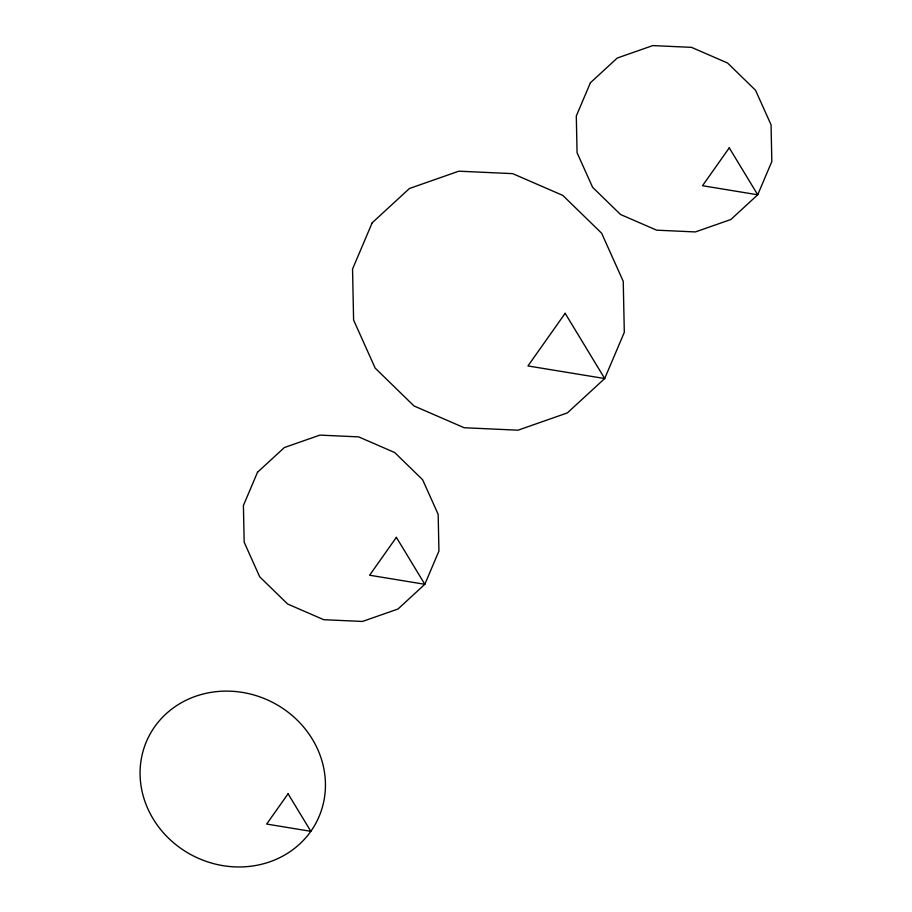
<?xml version="1.0" encoding="UTF-8"?>
<svg xmlns="http://www.w3.org/2000/svg" width="912" height="912" viewBox="0 0 912 912"><rect width="100%" height="100%" fill="white"/><g stroke="black" fill="none" stroke-linecap="round" stroke-linejoin="round"><path stroke-width="1.37" d="M257.526 472.256L243.401 505.51L244.177 542.218L259.703 576.817L287.645 604.018L323.726 619.693L362.474 621.448L397.974 609.022L424.821 584.296L438.934 551.053L438.17 514.334L422.632 479.746L394.691 452.534L358.61 436.871L319.873 435.115L284.373 447.541L257.526 472.256M372.164 222.824L352.545 269.04L353.605 320.078L375.197 368.152L414.025 405.965L464.185 427.739L518.027 430.19L567.367 412.908L604.69 378.548L624.31 332.344L623.238 281.306L601.646 233.233L562.818 195.419L512.669 173.633L458.816 171.194L409.477 188.476L372.164 222.824M590.417 82.753L576.304 115.995L577.068 152.714L592.606 187.302L620.536 214.502L656.629 230.177L695.366 231.933L730.865 219.507L757.712 194.792L771.826 161.538L771.062 124.819L755.524 90.231L727.594 63.031L691.501 47.356L652.764 45.6L617.264 58.026L590.417 82.753M396.378 537.35L369.611 575.221L424.821 584.296L396.378 537.35M565.155 313.306L527.957 365.94L604.69 378.548L565.155 313.306M729.269 147.847L702.514 185.717L757.712 194.792L729.269 147.847M288.078 793.771L266.669 824.06L310.832 831.322A94.13 86.389 26 0 0 236.983 691.672A94.13 86.389 26 0 0 150.457 814.12A94.13 86.389 26 0 0 310.832 831.322L288.078 793.771"/></g></svg>
